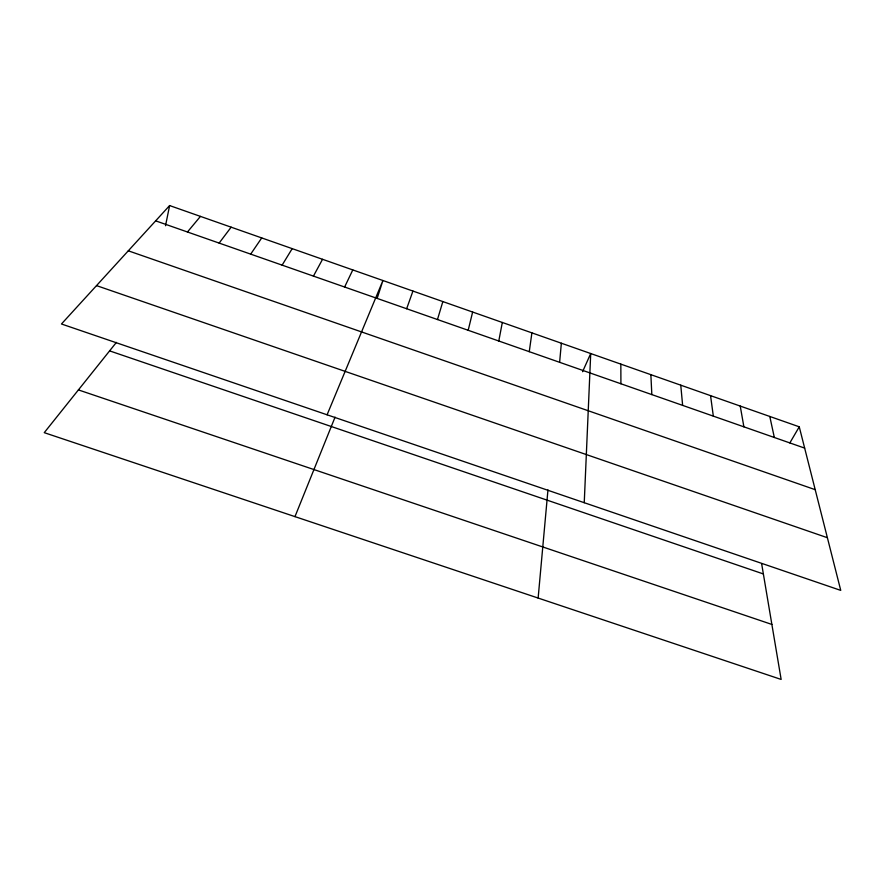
<?xml version="1.0" encoding="UTF-8"?>
<svg xmlns="http://www.w3.org/2000/svg" width="885" height="885" viewBox="0 0 885 885"><rect width="100%" height="100%" fill="white"/><g stroke="black" fill="none" stroke-linecap="round" stroke-linejoin="round"><path stroke-width="1.33" d="M584.244 502.702L590.715 353.535L582.573 371.711M538.135 598.061L547.959 489.925M559.619 362.308L561.356 343.225M529.263 351.677L531.896 332.871M498.786 341.013L502.315 322.472M165.517 225.719L169.621 205.563L799.255 426.813L840.75 590.395L61.463 323.987L169.621 205.563M468.187 330.293L472.634 312.04M437.478 319.54L442.843 301.575M377.154 298.4L382.917 280.523L327.085 414.799M406.646 308.743L412.941 291.065M294.97 516.63L335.072 417.134M344.619 287.028L352.794 269.925M313.434 276.109L322.549 259.305M789.851 442.909L799.255 426.813M282.116 265.146L292.194 248.641M250.687 254.139L261.728 237.932M219.137 243.087L231.14 227.18M116.4 342.373L44.25 432.665L781.145 679.437L761.664 563.845M187.454 231.992L200.441 216.394M78.411 389.909L771.875 624.434M109.607 350.869L763.368 573.945M96.52 285.612L827.386 537.715M128.303 250.809L815.196 489.67M155.649 220.852L804.653 448.109M769.795 416.47L774.331 437.489M740.236 406.071L743.887 426.835M710.555 395.65L713.321 416.127M680.764 385.174L682.634 405.385M650.862 374.676L651.836 394.599M620.839 364.122L620.916 383.769"/></g></svg>
